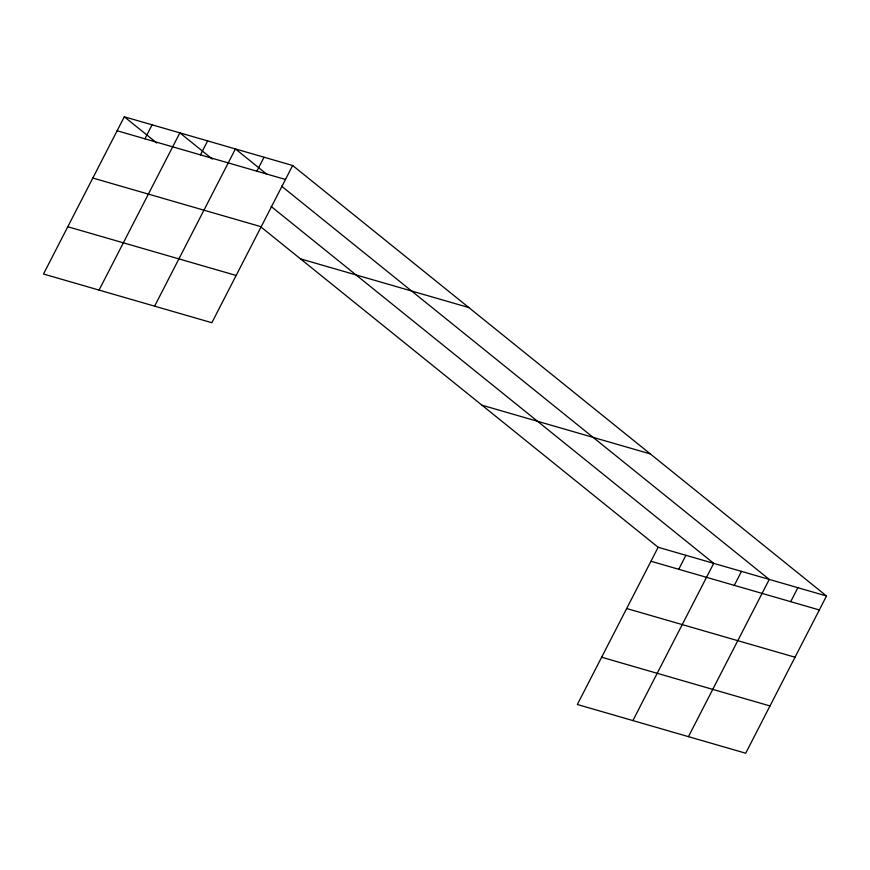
<?xml version="1.0" encoding="UTF-8"?>
<svg xmlns="http://www.w3.org/2000/svg" width="870" height="870" viewBox="0 0 870 870"><rect width="100%" height="100%" fill="white"/><g stroke="black" fill="none" stroke-linecap="round" stroke-linejoin="round"><path stroke-width="1.3" d="M124.301 116.787L43.5 274.017L211.856 322.726L292.657 165.496L124.301 116.787L156.807 143.006M144.898 138.798L152.087 124.823M99.06 290.091L179.862 132.86L212.367 159.079M200.459 154.871L207.636 140.897M154.61 306.164L235.422 148.933L266.873 174.304M256.857 171.183L264.034 157.22M260.619 226.711L658.144 547.274L577.343 704.504L745.699 753.213L826.5 595.983L292.657 165.496M678.741 569.284L685.919 555.31M632.903 720.577L713.704 563.347L271.092 206.429M734.302 585.358L741.479 571.383M688.453 736.651L769.265 579.42L281.554 186.147M790.699 601.67L797.877 587.707M117.124 130.761L285.48 179.47M92.829 178.035L261.185 226.744M300.476 258.847L468.821 307.556M67.795 226.744L236.151 275.453M481.98 405.213L650.336 453.922M658.144 547.274L826.5 595.983M650.967 561.248L819.322 609.957M626.672 608.521L795.028 657.231M601.638 657.231L769.993 705.94"/></g></svg>
